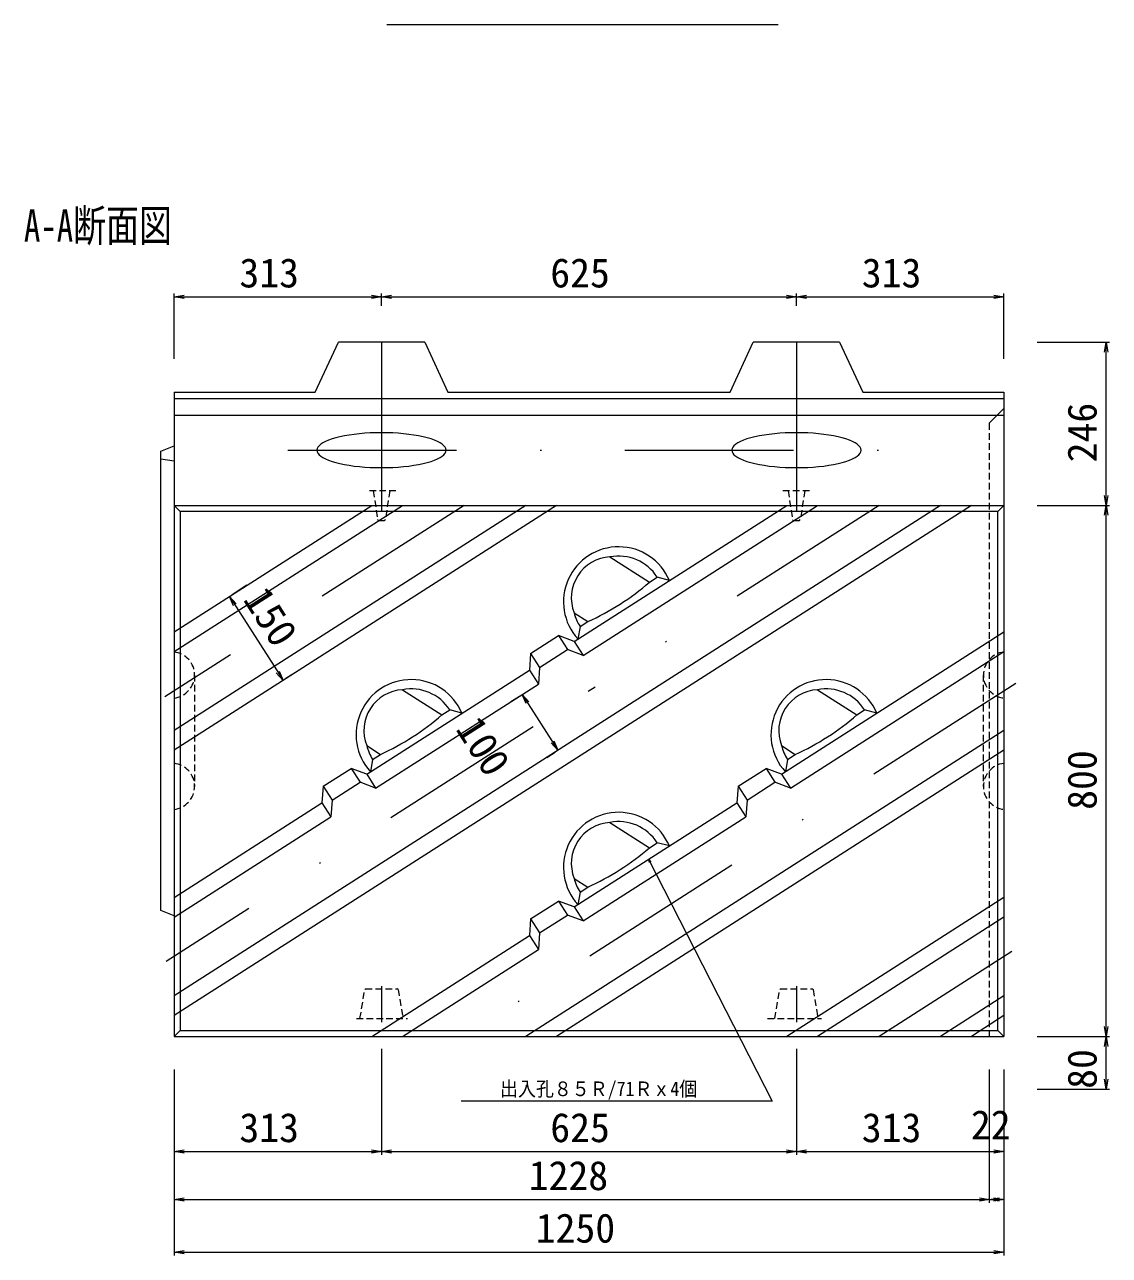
# Model space of a CAD drawing. Units: millimetres on the paper. Extents: x 2 to 843, y -1 to 593.
# Drawn here: x 464.8 to 546.5, y 279.8 to 372.5 of the extents above; entities that cross this region are included whole.
import ezdxf
from ezdxf.enums import TextEntityAlignment as Align

# ---------------------------------------------------------------- set-up
doc = ezdxf.new("R2010")
doc.units = ezdxf.units.MM
doc.linetypes.add('USER1', pattern=[0.75, 0.5, -0.25])
doc.linetypes.add('USER2', pattern=[25.31, 12.7, -6.3, 0.01, -6.3])
for name, color, linetype, lineweight in [('0_2', 7, 'Continuous', 18), ('D-STR-DIM（寸法）', 7, 'Continuous', 18), ('D-STR-TXT（文字）', 7, 'Continuous', 18), ('D-STR（構造物外形線）', 1, 'Continuous', 18), ('D-TTL-LINE（枠内）', 2, 'Continuous', 18)]:
    doc.layers.add(name, color=color, linetype=linetype, lineweight=lineweight)
doc.styles.add('ＭＳ ゴシック', font='')
doc.styles.get('ＭＳ ゴシック').set_extended_font_data('MS Gothic')

msp = doc.modelspace()

# ---------------------------------------------------------------- linework, layer by layer
at = {"layer": '0_2'}
for p, q in [((476.03, 352.009), (476.78, 352.134)), ((476.78, 351.884), (476.03, 352.009)), ((490.906, 352.134), (491.656, 352.009)), ((491.656, 352.009), (490.906, 351.884)), ((491.656, 352.009), (492.406, 352.134)), ((492.406, 351.884), (491.656, 352.009)), ((522.156, 352.134), (522.906, 352.009)), ((522.906, 352.009), (522.156, 351.884)), ((522.906, 352.009), (523.656, 352.134)), ((523.656, 351.884), (522.906, 352.009)), ((537.78, 352.134), (538.53, 352.009)), ((538.53, 352.009), (537.78, 351.884)), ((546.099, 347.849), (546.224, 348.599)), ((546.224, 348.599), (546.349, 347.849)), ((546.224, 336.303), (546.099, 337.053)), ((546.349, 337.053), (546.224, 336.303)), ((546.099, 335.553), (546.224, 336.303)), ((546.224, 336.303), (546.349, 335.553)), ((480.495, 328.74), (480.196, 329.439)), ((480.196, 329.439), (480.706, 328.875)), ((484.238, 323.123), (483.729, 323.687)), ((483.939, 323.822), (484.238, 323.123)), ((502.547, 321.369), (502.248, 322.068)), ((502.248, 322.068), (502.758, 321.504)), ((504.943, 317.858), (504.434, 318.422)), ((504.644, 318.557), (504.943, 317.858)), ((511.764, 309.643), (511.878, 309.42)), ((511.764, 309.643), (511.932, 309.457)), ((511.764, 309.643), (511.816, 309.398)), ((546.224, 296.303), (546.099, 297.053)), ((546.349, 297.053), (546.224, 296.303)), ((546.099, 295.553), (546.224, 296.303)), ((546.224, 296.303), (546.349, 295.553)), ((546.224, 292.321), (546.099, 293.071)), ((546.349, 293.071), (546.224, 292.321)), ((476.03, 287.628), (476.78, 287.753)), ((476.78, 287.503), (476.03, 287.628)), ((490.905, 287.753), (491.655, 287.628)), ((491.655, 287.628), (490.905, 287.503)), ((491.655, 287.628), (492.405, 287.753)), ((492.405, 287.503), (491.655, 287.628)), ((522.155, 287.753), (522.905, 287.628)), ((522.905, 287.628), (522.155, 287.503)), ((522.905, 287.628), (523.655, 287.753)), ((523.655, 287.503), (522.905, 287.628)), ((537.78, 287.753), (538.53, 287.628)), ((538.53, 287.628), (537.78, 287.503)), ((476.03, 284.016), (476.78, 284.141)), ((476.78, 283.891), (476.03, 284.016)), ((536.68, 284.141), (537.43, 284.016)), ((537.43, 284.016), (536.68, 283.891)), ((537.43, 284.016), (538.18, 284.141)), ((538.18, 283.891), (537.43, 284.016)), ((537.78, 284.141), (538.53, 284.016)), ((538.53, 284.016), (537.78, 283.891)), ((476.03, 280.058), (476.78, 280.183)), ((476.78, 279.933), (476.03, 280.058)), ((537.78, 280.183), (538.53, 280.058)), ((538.53, 280.058), (537.78, 279.933))]:
    msp.add_line(p, q, dxfattribs=at)
at = {"layer": '0_2', "color": 9}
for p, q in [((476.03, 352.009), (476.13, 352.009)), ((491.656, 352.009), (491.556, 352.009)), ((491.656, 352.009), (491.756, 352.009)), ((522.906, 352.009), (522.806, 352.009)), ((522.906, 352.009), (523.006, 352.009)), ((538.53, 352.009), (538.43, 352.009)), ((546.224, 348.599), (546.224, 348.499)), ((546.224, 336.303), (546.224, 336.403)), ((546.224, 336.303), (546.224, 336.203)), ((480.196, 329.439), (480.25, 329.355)), ((484.238, 323.123), (484.184, 323.207)), ((502.248, 322.068), (502.302, 321.984)), ((504.943, 317.858), (504.889, 317.942)), ((546.224, 296.303), (546.224, 296.403)), ((546.224, 296.303), (546.224, 296.203)), ((546.224, 292.321), (546.224, 292.421)), ((476.03, 287.628), (476.13, 287.628)), ((491.655, 287.628), (491.555, 287.628)), ((491.655, 287.628), (491.755, 287.628)), ((522.905, 287.628), (522.805, 287.628)), ((522.905, 287.628), (523.005, 287.628)), ((538.53, 287.628), (538.43, 287.628)), ((476.03, 284.016), (476.13, 284.016)), ((537.43, 284.016), (537.33, 284.016)), ((537.43, 284.016), (537.53, 284.016)), ((538.53, 284.016), (538.43, 284.016)), ((476.03, 280.058), (476.13, 280.058)), ((538.53, 280.058), (538.43, 280.058))]:
    msp.add_line(p, q, dxfattribs=at)
at = {"layer": 'D-STR-DIM（寸法）'}
for p, q in [((476.03, 347.342), (476.03, 352.259)), ((476.13, 352.009), (491.556, 352.009)), ((491.656, 351.336), (491.656, 352.259)), ((491.656, 351.336), (491.656, 352.259)), ((491.756, 352.009), (522.806, 352.009)), ((522.906, 351.336), (522.906, 352.259)), ((522.906, 351.336), (522.906, 352.259)), ((523.006, 352.009), (538.43, 352.009)), ((538.53, 347.342), (538.53, 352.259)), ((541.03, 348.599), (546.474, 348.599)), ((546.224, 336.403), (546.224, 348.499)), ((541.03, 336.303), (546.474, 336.303)), ((541.03, 336.303), (546.474, 336.303)), ((546.224, 296.403), (546.224, 336.203)), ((481.522, 330.288), (480.407, 329.574)), ((480.25, 329.355), (484.184, 323.207)), ((485.565, 323.971), (484.449, 323.257)), ((501.399, 321.525), (502.038, 321.934)), ((502.302, 321.984), (504.889, 317.942)), ((504.094, 317.314), (504.733, 317.723)), ((541.03, 296.303), (546.474, 296.303)), ((541.03, 296.303), (546.474, 296.303)), ((546.224, 292.421), (546.224, 296.203)), ((491.655, 295.372), (491.655, 287.378)), ((522.905, 295.377), (522.905, 287.378)), ((476.03, 293.803), (476.03, 287.378)), ((491.655, 293.803), (491.655, 287.378)), ((522.905, 293.803), (522.905, 287.378)), ((537.43, 293.803), (537.43, 283.766)), ((538.53, 293.803), (538.53, 287.378)), ((476.03, 292.803), (476.03, 283.766)), ((538.53, 292.803), (538.53, 283.766)), ((538.53, 292.803), (538.53, 279.808)), ((541.03, 292.321), (546.474, 292.321)), ((476.03, 291.803), (476.03, 279.808)), ((476.13, 287.628), (491.555, 287.628)), ((491.755, 287.628), (522.805, 287.628)), ((523.005, 287.628), (538.43, 287.628)), ((537.43, 284.97), (537.43, 283.766)), ((476.13, 284.016), (537.33, 284.016)), ((537.53, 284.016), (538.43, 284.016)), ((476.13, 280.058), (538.43, 280.058))]:
    msp.add_line(p, q, dxfattribs=at)
at = {"layer": 'D-STR-TXT（文字）', "color": 2}
for p, q in [((511.764, 309.643), (521.074, 291.425)), ((521.074, 291.425), (497.644, 291.425))]:
    msp.add_line(p, q, dxfattribs=at)
at = {"layer": 'D-STR（構造物外形線）'}
for p, q in [((486.655, 344.842), (488.405, 348.599)), ((494.905, 348.599), (488.405, 348.599)), ((494.905, 348.599), (496.655, 344.842)), ((517.905, 344.842), (519.655, 348.599)), ((526.155, 348.599), (519.655, 348.599)), ((526.155, 348.599), (527.905, 344.842)), ((476.03, 344.842), (486.655, 344.842)), ((476.03, 344.842), (476.03, 296.303)), ((476.03, 344.341), (538.53, 344.341)), ((496.655, 344.842), (517.905, 344.842)), ((527.905, 344.842), (538.53, 344.842)), ((538.53, 344.842), (538.53, 296.303)), ((476.03, 343.089), (538.53, 343.089)), ((538.53, 343.59), (537.43, 342.495)), ((487.666, 341.214), (487.438, 341.117)), ((487.925, 341.305), (487.666, 341.214)), ((488.212, 341.39), (487.925, 341.305)), ((488.525, 341.467), (488.212, 341.39)), ((488.862, 341.537), (488.525, 341.467)), ((489.22, 341.599), (488.862, 341.537)), ((489.597, 341.652), (489.22, 341.599)), ((489.99, 341.696), (489.597, 341.652)), ((490.395, 341.73), (489.99, 341.696)), ((490.81, 341.755), (490.395, 341.73)), ((491.231, 341.77), (490.81, 341.755)), ((491.655, 341.775), (491.231, 341.77)), ((492.08, 341.77), (491.655, 341.775)), ((492.501, 341.755), (492.08, 341.77)), ((492.916, 341.73), (492.501, 341.755)), ((493.321, 341.696), (492.916, 341.73)), ((493.713, 341.652), (493.321, 341.696)), ((494.09, 341.599), (493.713, 341.652)), ((494.449, 341.537), (494.09, 341.599)), ((494.786, 341.467), (494.449, 341.537)), ((495.099, 341.39), (494.786, 341.467)), ((495.386, 341.305), (495.099, 341.39)), ((495.645, 341.214), (495.386, 341.305)), ((495.873, 341.117), (495.645, 341.214)), ((518.916, 341.214), (518.688, 341.117)), ((519.175, 341.305), (518.916, 341.214)), ((519.462, 341.39), (519.175, 341.305)), ((519.775, 341.467), (519.462, 341.39)), ((520.112, 341.537), (519.775, 341.467)), ((520.47, 341.599), (520.112, 341.537)), ((520.847, 341.652), (520.47, 341.599)), ((521.24, 341.696), (520.847, 341.652)), ((521.645, 341.73), (521.24, 341.696)), ((522.06, 341.755), (521.645, 341.73)), ((522.481, 341.77), (522.06, 341.755)), ((522.905, 341.775), (522.481, 341.77)), ((523.33, 341.77), (522.905, 341.775)), ((523.751, 341.755), (523.33, 341.77)), ((524.166, 341.73), (523.751, 341.755)), ((524.571, 341.696), (524.166, 341.73)), ((524.963, 341.652), (524.571, 341.696)), ((525.34, 341.599), (524.963, 341.652)), ((525.699, 341.537), (525.34, 341.599)), ((526.036, 341.467), (525.699, 341.537)), ((526.349, 341.39), (526.036, 341.467)), ((526.636, 341.305), (526.349, 341.39)), ((526.895, 341.214), (526.636, 341.305)), ((527.123, 341.117), (526.895, 341.214)), ((475.03, 340.389), (476.03, 340.794)), ((475.03, 305.789), (475.03, 340.389)), ((486.804, 340.575), (486.785, 340.46)), ((486.785, 340.46), (486.804, 340.345)), ((486.859, 340.688), (486.804, 340.575)), ((486.804, 340.345), (486.859, 340.232)), ((486.951, 340.8), (486.859, 340.688)), ((487.079, 340.91), (486.951, 340.8)), ((487.242, 341.016), (487.079, 340.91)), ((487.438, 341.117), (487.242, 341.016)), ((496.069, 341.016), (495.873, 341.117)), ((496.232, 340.91), (496.069, 341.016)), ((496.359, 340.8), (496.232, 340.91)), ((496.451, 340.688), (496.359, 340.8)), ((496.507, 340.575), (496.451, 340.688)), ((496.451, 340.232), (496.507, 340.345)), ((496.525, 340.46), (496.507, 340.575)), ((496.507, 340.345), (496.525, 340.46)), ((518.054, 340.575), (518.035, 340.46)), ((518.035, 340.46), (518.054, 340.345)), ((518.109, 340.688), (518.054, 340.575)), ((518.054, 340.345), (518.109, 340.232)), ((518.201, 340.8), (518.109, 340.688)), ((518.329, 340.91), (518.201, 340.8)), ((518.492, 341.016), (518.329, 340.91)), ((518.688, 341.117), (518.492, 341.016)), ((527.319, 341.016), (527.123, 341.117)), ((527.482, 340.91), (527.319, 341.016)), ((527.609, 340.8), (527.482, 340.91)), ((527.701, 340.688), (527.609, 340.8)), ((527.757, 340.575), (527.701, 340.688)), ((527.701, 340.232), (527.757, 340.345)), ((527.775, 340.46), (527.757, 340.575)), ((527.757, 340.345), (527.775, 340.46)), ((476.03, 339.638), (475.03, 339.792)), ((486.859, 340.232), (486.951, 340.12)), ((486.951, 340.12), (487.079, 340.01)), ((487.079, 340.01), (487.242, 339.904)), ((487.242, 339.904), (487.438, 339.802)), ((487.438, 339.802), (487.666, 339.706)), ((487.666, 339.706), (487.925, 339.615)), ((487.925, 339.615), (488.212, 339.53)), ((488.212, 339.53), (488.525, 339.453)), ((488.525, 339.453), (488.862, 339.383)), ((488.862, 339.383), (489.22, 339.321)), ((489.22, 339.321), (489.597, 339.268)), ((493.713, 339.268), (494.09, 339.321)), ((494.09, 339.321), (494.449, 339.383)), ((494.449, 339.383), (494.786, 339.453)), ((494.786, 339.453), (495.099, 339.53)), ((495.099, 339.53), (495.386, 339.615)), ((495.386, 339.615), (495.645, 339.706)), ((495.645, 339.706), (495.873, 339.802)), ((495.873, 339.802), (496.069, 339.904)), ((496.069, 339.904), (496.232, 340.01)), ((496.232, 340.01), (496.359, 340.12)), ((496.359, 340.12), (496.451, 340.232)), ((518.109, 340.232), (518.201, 340.12)), ((518.201, 340.12), (518.329, 340.01)), ((518.329, 340.01), (518.492, 339.904)), ((518.492, 339.904), (518.688, 339.802)), ((518.688, 339.802), (518.916, 339.706)), ((518.916, 339.706), (519.175, 339.615)), ((519.175, 339.615), (519.462, 339.53)), ((519.462, 339.53), (519.775, 339.453)), ((519.775, 339.453), (520.112, 339.383)), ((520.112, 339.383), (520.47, 339.321)), ((520.47, 339.321), (520.847, 339.268)), ((524.963, 339.268), (525.34, 339.321)), ((525.34, 339.321), (525.699, 339.383)), ((525.699, 339.383), (526.036, 339.453)), ((526.036, 339.453), (526.349, 339.53)), ((526.349, 339.53), (526.636, 339.615)), ((526.636, 339.615), (526.895, 339.706)), ((526.895, 339.706), (527.123, 339.802)), ((527.123, 339.802), (527.319, 339.904)), ((527.319, 339.904), (527.482, 340.01)), ((527.482, 340.01), (527.609, 340.12)), ((527.609, 340.12), (527.701, 340.232)), ((489.597, 339.268), (489.99, 339.224)), ((489.99, 339.224), (490.395, 339.19)), ((490.395, 339.19), (490.81, 339.165)), ((490.81, 339.165), (491.231, 339.15)), ((491.231, 339.15), (491.655, 339.145)), ((491.655, 339.145), (492.08, 339.15)), ((492.08, 339.15), (492.501, 339.165)), ((492.501, 339.165), (492.916, 339.19)), ((492.916, 339.19), (493.321, 339.224)), ((493.321, 339.224), (493.713, 339.268)), ((520.847, 339.268), (521.24, 339.224)), ((521.24, 339.224), (521.645, 339.19)), ((521.645, 339.19), (522.06, 339.165)), ((522.06, 339.165), (522.481, 339.15)), ((522.481, 339.15), (522.905, 339.145)), ((522.905, 339.145), (523.33, 339.15)), ((523.33, 339.15), (523.751, 339.165)), ((523.751, 339.165), (524.166, 339.19)), ((524.166, 339.19), (524.571, 339.224)), ((524.571, 339.224), (524.963, 339.268)), ((476.48, 335.853), (476.03, 336.303)), ((504.833, 336.303), (476.03, 317.869)), ((476.03, 326.773), (490.92, 336.303)), ((536.083, 336.303), (476.03, 297.869)), ((502.514, 336.303), (476.03, 319.354)), ((476.03, 325.289), (493.239, 336.303)), ((533.764, 336.303), (476.03, 299.354)), ((476.03, 336.303), (538.53, 336.303)), ((538.08, 335.853), (476.48, 335.853)), ((476.48, 335.853), (476.48, 296.753)), ((506.161, 326.057), (522.17, 336.303)), ((506.835, 325.004), (524.489, 336.303)), ((538.08, 335.853), (538.53, 336.303)), ((538.08, 296.753), (538.08, 335.853)), ((508.856, 332.419), (511.83, 330.516)), ((511.83, 330.516), (512.417, 330.892)), ((513.334, 330.647), (512.417, 330.892)), ((506.161, 328.208), (507.192, 327.548)), ((506.605, 327.172), (507.192, 327.548)), ((502.884, 325.147), (504.99, 326.494)), ((506.161, 326.056), (504.99, 326.494)), ((504.99, 326.494), (505.664, 325.442)), ((506.605, 327.172), (506.443, 326.237)), ((521.786, 316.056), (538.53, 326.773)), ((503.558, 324.094), (505.664, 325.442)), ((506.835, 325.004), (505.664, 325.442)), ((506.161, 326.056), (506.835, 325.004)), ((502.884, 325.147), (502.792, 323.9)), ((502.884, 325.147), (503.558, 324.094)), ((522.46, 315.004), (538.53, 325.289)), ((490.536, 316.056), (502.792, 323.9)), ((502.792, 323.9), (503.466, 322.847)), ((503.558, 324.094), (503.466, 322.847)), ((491.21, 315.004), (503.466, 322.847)), ((493.232, 322.419), (496.205, 320.516)), ((524.482, 322.419), (527.455, 320.516)), ((496.205, 320.516), (496.792, 320.892)), ((497.709, 320.647), (496.792, 320.892)), ((527.455, 320.516), (528.042, 320.892)), ((528.959, 320.647), (528.042, 320.892)), ((538.53, 319.354), (502.514, 296.303)), ((490.536, 318.208), (491.568, 317.548)), ((521.786, 318.208), (522.818, 317.548)), ((490.981, 317.172), (490.819, 316.237)), ((490.981, 317.172), (491.568, 317.548)), ((538.53, 317.869), (504.833, 296.303)), ((522.231, 317.172), (522.068, 316.237)), ((522.231, 317.172), (522.818, 317.548)), ((487.26, 315.147), (489.365, 316.494)), ((490.536, 316.056), (489.365, 316.494)), ((489.365, 316.494), (490.039, 315.441)), ((518.51, 315.147), (520.615, 316.494)), ((521.786, 316.056), (520.615, 316.494)), ((520.615, 316.494), (521.289, 315.441)), ((487.933, 314.094), (490.039, 315.441)), ((491.21, 315.003), (490.039, 315.441)), ((490.536, 316.056), (491.21, 315.003)), ((519.183, 314.094), (521.289, 315.441)), ((522.46, 315.004), (521.289, 315.441)), ((521.786, 316.056), (522.46, 315.004)), ((487.26, 315.147), (487.167, 313.9)), ((487.26, 315.147), (487.933, 314.094)), ((518.51, 315.147), (518.417, 313.9)), ((518.51, 315.147), (519.183, 314.094)), ((476.03, 306.773), (487.167, 313.9)), ((487.167, 313.9), (487.841, 312.847)), ((487.933, 314.094), (487.841, 312.847)), ((506.161, 306.057), (518.417, 313.9)), ((518.417, 313.9), (519.091, 312.847)), ((519.183, 314.094), (519.091, 312.847)), ((476.03, 305.289), (487.841, 312.847)), ((506.835, 305.004), (519.091, 312.847)), ((508.856, 312.419), (511.83, 310.516)), ((511.83, 310.516), (512.417, 310.892)), ((513.334, 310.647), (512.417, 310.892)), ((506.161, 308.208), (507.192, 307.548)), ((506.606, 307.172), (506.443, 306.237)), ((506.606, 307.172), (507.192, 307.548)), ((502.884, 305.147), (504.99, 306.494)), ((506.161, 306.056), (504.99, 306.494)), ((504.99, 306.494), (505.664, 305.442)), ((506.161, 306.056), (506.835, 305.004)), ((538.53, 306.773), (522.17, 296.303)), ((476.03, 305.385), (475.03, 305.789)), ((502.884, 305.147), (502.792, 303.9)), ((502.884, 305.147), (503.558, 304.094)), ((503.558, 304.094), (505.664, 305.442)), ((506.835, 305.004), (505.664, 305.442)), ((538.53, 305.289), (524.489, 296.303)), ((503.558, 304.094), (503.466, 302.847)), ((490.92, 296.303), (502.792, 303.9)), ((502.792, 303.9), (503.466, 302.847)), ((493.239, 296.303), (503.466, 302.847)), ((538.53, 299.354), (533.764, 296.303)), ((538.53, 297.869), (536.081, 296.302)), ((476.03, 296.303), (476.48, 296.753)), ((476.48, 296.753), (538.08, 296.753)), ((538.53, 296.303), (538.08, 296.753)), ((476.03, 296.303), (538.53, 296.303))]:
    msp.add_line(p, q, dxfattribs=at)
at = {"layer": 'D-STR（構造物外形線）', "linetype": 'USER2'}
for p, q in [((491.655, 348.599), (491.655, 335.281)), ((522.905, 348.599), (522.905, 334.868)), ((484.592, 340.46), (533.061, 340.46)), ((497.876, 336.303), (484.09, 327.48)), ((529.127, 336.303), (507.206, 322.274)), ((480.28, 325.041), (475.329, 321.873)), ((539.422, 322.892), (497.876, 296.303)), ((503.065, 319.624), (475.426, 301.935)), ((539.125, 302.701), (529.127, 296.303)), ((491.655, 300.086), (491.655, 297.372)), ((522.905, 300.092), (522.905, 297.377))]:
    msp.add_line(p, q, dxfattribs=at)
at = {"layer": 'D-STR（構造物外形線）', "linetype": 'USER1'}
for p, q in [((537.43, 342.495), (537.43, 296.303)), ((490.74, 337.419), (492.734, 337.419)), ((491.03, 337.419), (491.364, 335.228)), ((492.28, 337.419), (491.945, 335.218)), ((521.884, 337.419), (523.961, 337.419)), ((522.28, 337.419), (522.615, 335.218)), ((523.53, 337.419), (523.197, 335.228)), ((491.423, 335.169), (491.364, 335.228)), ((491.423, 335.169), (491.878, 335.169)), ((491.945, 335.218), (491.878, 335.169)), ((522.615, 335.218), (522.682, 335.169)), ((522.682, 335.169), (523.138, 335.169)), ((523.138, 335.169), (523.197, 335.228)), ((477.58, 323.525), (477.58, 315.136)), ((536.98, 323.525), (536.98, 315.136)), ((490.03, 297.643), (490.395, 299.833)), ((490.455, 299.893), (490.395, 299.833)), ((490.455, 299.893), (492.844, 299.893)), ((492.913, 299.843), (492.844, 299.893)), ((492.913, 299.843), (493.28, 297.643)), ((521.28, 297.643), (521.645, 299.833)), ((521.705, 299.893), (521.645, 299.833)), ((521.705, 299.893), (524.105, 299.893)), ((524.105, 299.893), (524.165, 299.833)), ((524.165, 299.833), (524.53, 297.643)), ((489.766, 297.643), (493.623, 297.643)), ((520.73, 297.643), (524.802, 297.643))]:
    msp.add_line(p, q, dxfattribs=at)
at = {"layer": 'D-STR（構造物外形線）'}
for centre, radius, start, end in [((509.511, 329.032), 4.15, 22.90808, 222.32962), ((509.041, 329.333), 3.092, 93.42852, 201.33299), ((509.511, 329.032), 3.45, 32.61885, 100.94204), ((499.362, 344.89), 19.028, 294.29974, 310.93796), ((509.511, 329.032), 3.45, 193.81947, 212.61885), ((493.887, 319.032), 4.15, 22.90808, 222.32962), ((525.136, 319.032), 4.15, 22.90808, 222.32962), ((493.417, 319.333), 3.092, 93.42852, 201.33299), ((493.887, 319.032), 3.45, 32.61885, 100.94204), ((524.667, 319.333), 3.092, 93.42852, 201.33299), ((525.136, 319.032), 3.45, 32.61885, 100.94204), ((483.737, 334.89), 19.028, 294.29974, 310.93796), ((514.987, 334.89), 19.028, 294.29974, 310.93796), ((493.887, 319.032), 3.45, 193.81947, 212.61885), ((525.136, 319.032), 3.45, 193.81947, 212.61885), ((509.511, 309.032), 4.15, 22.90808, 222.32962), ((509.511, 309.032), 3.45, 32.61885, 100.94204), ((509.041, 309.333), 3.092, 93.42852, 201.33299), ((499.362, 324.89), 19.028, 294.29974, 310.93796), ((509.511, 309.032), 3.45, 193.81947, 212.61885)]:
    msp.add_arc(centre, radius, start, end, dxfattribs=at)
at = {"layer": 'D-STR（構造物外形線）', "linetype": 'USER1'}
for centre, start, end in [((475.836, 323.525), 276.39877, 83.60123), ((538.725, 323.525), 96.39877, 263.60123), ((475.836, 315.136), 276.39877, 83.60123), ((538.725, 315.136), 96.39877, 263.60123)]:
    msp.add_arc(centre, 1.744, start, end, dxfattribs=at)
at = {"layer": 'D-TTL-LINE（枠内）'}
msp.add_line((492.045, 372.516), (521.519, 372.516), dxfattribs=at)

# ---------------------------------------------------------------- texts
at = {"layer": 'D-STR-DIM（寸法）', "style": 'ＭＳ ゴシック'}
for s, p in [('313', (480.95, 352.059)), ('625', (504.364, 352.059)), ('313', (527.825, 352.059)), ('313', (480.949, 287.678)), ('625', (504.364, 287.678)), ('313', (527.824, 287.678)), ('22', (536.046, 287.887)), ('1228', (502.74, 284.066)), ('1250', (503.268, 280.108))]:
    msp.add_text(s, height=2.199, dxfattribs=at).set_placement(p, align=Align.BOTTOM_LEFT)
for s, rotation, p in [('246', 90, (546.174, 339.542)), ('150', 302.618, (480.622, 328.867)), ('100', 302.619, (496.631, 319.112)), ('800', 90, (546.174, 313.371)), ('80', 90, (546.174, 292.355))]:
    msp.add_text(s, height=2.199, rotation=rotation, dxfattribs=at).set_placement(p, align=Align.BOTTOM_LEFT)
at = {"layer": 'D-STR-TXT（文字）', "style": 'ＭＳ ゴシック'}
for s, height, width, p in [('A-A断面図', 2.422, 0.75, (464.722, 355.444)), ('出入孔８５Ｒ/71Ｒｘ4個', 1.1, 0.9, (500.584, 291.475))]:
    msp.add_text(s, height=height, dxfattribs=dict(at, width=width)).set_placement(p, align=Align.BOTTOM_LEFT)

doc.saveas('drawing.dxf')
